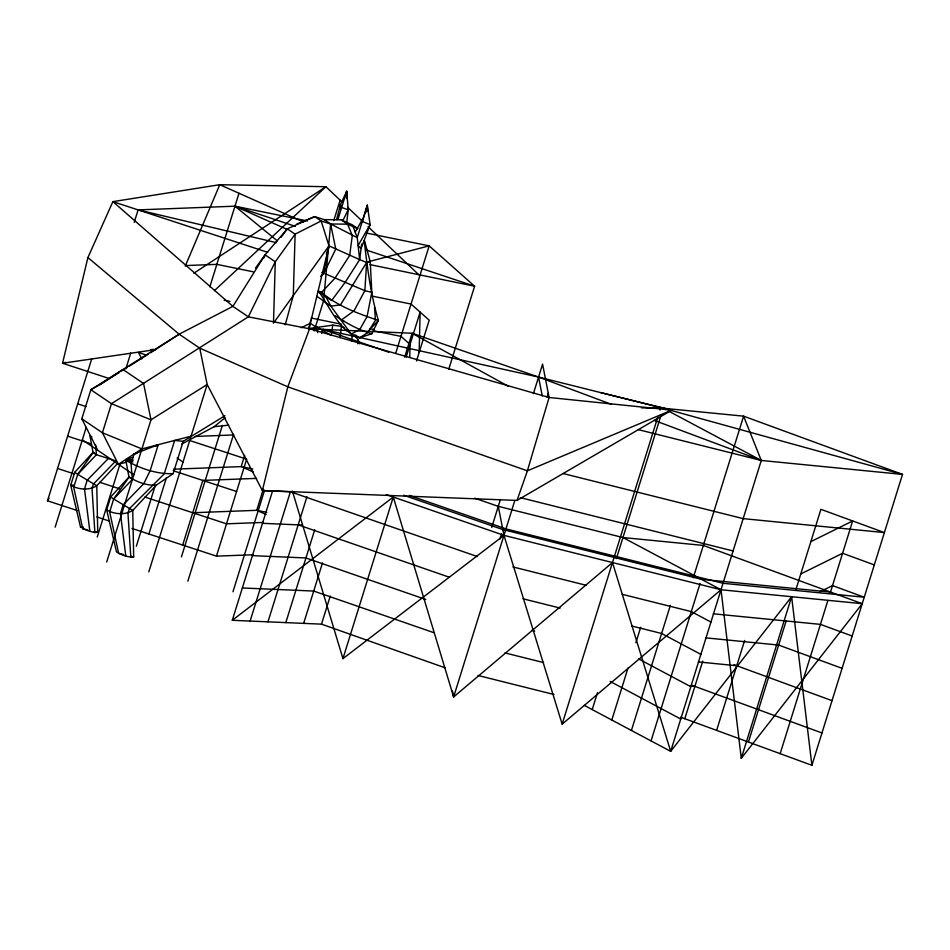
<?xml version="1.0" encoding="UTF-8"?>
<svg xmlns="http://www.w3.org/2000/svg" width="950" height="950" viewBox="0 0 950 950"><rect width="100%" height="100%" fill="white"/><g stroke="black" fill="none" stroke-linecap="round" stroke-linejoin="round"><path stroke-width="1.43" d="M346.536 198.467L346.702 191.318L340.504 204.559L336.573 219.628M409.747 357.414L410.056 344.434L400.971 336.371L373.445 330.742M419.152 352.497L420.126 312.111L406.125 357.081M273.481 323.154L275.286 261.761L295.118 234.151L321.147 220.982L330.636 223.986L357.236 237.607L359.67 259.623L345.135 282.376L331.586 300.604L319.354 292.315C330.671 308.738 339.245 330.944 359.527 337.856L371.806 333.723L378.373 320.435C370.726 294.476 367.223 267.401 364.23 240.552M357.675 343.71L357.972 339.637L354.433 335.065M362.152 222.122L367.306 205.283L370.132 224.627L361.071 248.532L358.114 245.516L370.132 224.627L362.271 221.445L362.401 219.391L355.205 232.144M314.213 330.909L323.558 300.901L330.636 223.986L324.199 219.628L314.711 216.612L296.792 224.058M346.702 223.013L348.234 209.784L346.702 191.318L337.891 219.604M340.064 337.689L341.43 326.313L332.773 325.137L309.106 328.546M351.642 341.311L352.486 334.198M364.456 240.504L370.239 261.725L366.629 262.473L359.67 259.623L361.629 244.114M339.946 208.917L340.504 204.559L341.668 207.48L348.234 209.784L342.986 220.341M332.773 325.137L331.158 335.433L317.098 327.026L313.31 328.415M309.249 329.009L310.65 320.304M365.952 212.289L367.306 205.283L367.579 210.829M370.239 261.725L371.818 292.339L367.08 316.564L359.872 329.401L351.179 334.079L330.897 306.173L325.791 296.673L319.141 291.175M342.273 202.208L325.921 186.711L219.783 184.704L112.884 201.638L87.911 257.569L62.546 363.244L108.894 378.421M285.226 324.805L293.301 295.557L295.118 234.151L287.268 228.831L265.074 254.838L255.526 268.054M345.919 193.966L346.702 191.318M77.081 510.483L47.5 500.793L91.711 358.863M134.223 222.359L138.106 209.891L234.971 206.186L307.432 220.994M97.802 450.336L81.807 418.808L90.867 389.726L179.146 334.198L232.893 306.363L265.074 254.838L275.286 261.761L248.342 316.837L111.471 403.679L102.41 432.772L118.406 464.301L126.576 462.187M55.159 527.131L86.201 427.476M91.972 436.988L89.906 435.599L93.017 452.378L74.741 472.304L70.716 485.236L80.572 527.286L83.077 527.867M114.582 460.489L96.449 454.706L93.195 452.414L77.746 474.347L73.72 487.267L82.709 528.734L89.87 531.371L94.881 532.546L97.743 532.273L96.769 485.771L117.527 463.541M125.946 368.529L130.756 353.067M97.244 537.047L120.068 463.79M224.996 415.684L183.231 441.322L173.102 473.67L156.441 485.034L132.727 510.423L133.689 556.938C127.716 557.531 121.564 554.954 116.518 551.938L106.661 509.901L110.687 496.969L128.963 477.043L125.863 460.263L133.261 460.109M156.441 485.034C146.965 485.961 137.109 481.959 129.141 477.078L113.691 498.999L109.666 511.931L118.655 553.399L123.666 554.574M106.685 562.044L150.979 419.817L143.581 383.491L122.966 369.526L99.453 384.916L119.427 372.353M110.687 496.969L113.691 498.999L132.394 479.37L131.017 463.754L134.081 454.041L158.246 444.695L150.195 470.547L143.842 483.586L123.144 504.925L120.448 513.594L125.816 556.035M209.843 286.853L238.996 193.254M136.325 546.262L155.242 485.533M148.889 534.007L166.393 477.791M148.77 571.959L207.171 384.489L199.761 348.163L179.146 334.198L87.911 257.569M264.207 257.64L265.074 254.838M182.673 545.074L202.813 480.427L256.607 478.384M181.426 556.89L222.383 425.374M187.862 581.163L233.605 434.281M244.696 455.359L241.193 466.604L173.434 469.193M131.991 528.473L216.458 556.13L246.667 459.171L188.943 440.266M333.759 220.578L340.124 200.165M326.408 254.184L328.997 245.872L321.147 220.982L314.711 216.612L287.268 228.831L281.176 237.239M263.281 489.238L256.714 510.316L192.743 512.751M232.952 591.791L264.575 490.247M444.992 667.767L321.504 624.15L232.287 620.291L272.555 490.996M321.587 333.545L322.881 329.389L538.555 377.067L663.219 408.251L902.5 474.406L811.894 765.296L680.651 717.203M367.306 205.283L357.236 237.607L353.162 226.682M250.123 621.062L290.391 491.767L477.411 556.569M267.971 621.834L306.933 496.755M285.819 622.606L314.699 529.851M303.656 623.378L322.478 562.946M395.723 353.234L429.162 245.86L366.843 233.13M321.504 624.15L330.256 596.042M404.664 357.141L412.11 333.248L538.555 377.067L611.467 404.367M416.516 360.929L429.21 320.174L411.041 304.048L371.913 296.056M474.668 498.168L498.287 506.35L622.951 537.534L721.014 589.748L741.285 758.326L862.232 603.689L721.014 589.748L503.963 535.361L342.95 658.623L393.288 497.016L232.287 620.291M448.792 369.134L474.608 286.211L429.162 245.86L368.493 261.678M491.72 527.44L500.412 499.522M533.378 393.692L542.581 364.135L549.1 397.492L527.393 470.82L517.038 500.424L262.366 490.556L207.171 384.489L150.979 419.817L111.471 403.679L90.867 389.726L98.23 385.605M499.759 539.398L501.517 533.781M514.722 500.793L453.625 696.967L393.288 497.016M547.046 397.029L548.257 393.146M498.287 506.35L503.963 535.361L562.151 724.161L657.839 416.931M659.965 410.127L660.808 407.407M616.384 558.624L661.034 415.281M592.218 709.579L597.467 692.716M611.812 720.017L628.009 668.016M635.883 642.722L640.704 627.261M631.418 730.455L670.367 605.376M693.262 577.766L743.601 416.159L902.5 474.406L761.283 460.453L638.471 429.685M651.047 740.905L700.067 583.502M684.807 718.722L702.751 661.105M716.621 730.384L744.634 640.443M741.285 758.326L791.623 596.719L811.894 765.296M748.434 742.033L786.078 621.181M795.803 589.95L820.919 509.319L884.379 532.582L743.161 518.629L563.231 473.551M780.164 753.671L827.877 600.495M308.299 328.664L310.353 323.261L328.997 245.872L359.67 259.623M185.25 266.119L219.783 184.704L303.608 222.039M47.5 500.793L49.02 498.275M274.336 321.955L328.997 245.872L323.689 273.553L320.518 276.545M791.623 596.719L670.676 751.355L584.369 705.411M371.901 327.346L378.373 320.435C358.827 313.821 337.511 306.28 321.611 292.351L317.656 291.448M321.611 292.351L335.041 278.101L349.695 255.408L352.296 235.517L347.593 224.164L341.157 219.794L324.199 219.628M74.741 472.304L77.746 474.347L96.449 454.706L95.57 444.766M115.912 460.809L93.468 484.025L92.008 488.371L94.881 532.546M107.896 458.921L87.198 480.261L84.491 488.929L89.87 531.371M214.451 290.605L325.921 186.711L193.812 273.244M562.151 724.161L721.014 589.748M321.421 275.441L323.689 273.553L335.766 249.114L330.636 223.986L347.593 224.164L357.628 228.701M181.783 443.994L214.118 426.728L225.138 417.715M150.646 352.723L179.146 334.198M118.406 464.301L141.918 448.911L191.057 436.204M156.002 446.156L158.246 444.695M121.933 370.785L126.92 367.638M129.426 366.071L148.153 354.291M517.038 500.424L671.828 410.115L600.887 392.659M810.849 541.643L852.649 520.956L830.502 592.064L701.385 579.286L502.823 529.566L403.738 495.235M800.779 573.966L842.579 553.268L874.309 564.906M820.289 591.648L832.509 585.592L864.239 597.229L723.033 583.276L505.97 528.901L409.308 495.413M301.257 327.738L310.353 323.261L315.507 326.753M65.372 362.342L62.546 363.244L155.634 349.588M134.081 454.041L136.8 453.34M133.036 457.413L126.231 459.183L131.907 459.776M214.118 426.728L228.713 425.149M80.572 527.286L83.434 527.013M73.245 485.07L70.716 485.236C78.126 489.666 89.264 490.663 96.769 485.771L77.746 474.347M186.022 265.549L216.849 264.361L253.08 271.771M150.836 349.517L153.793 349.41M195.284 436.418L233.581 434.957M263.221 522.441L226.527 523.818L144.875 497.064M216.458 556.13L253.163 554.764M173.102 473.67C156.703 474.228 139.828 468.504 125.863 460.263L132.869 461.914M641.476 407.859L663.219 408.251L743.601 416.159L761.283 460.453L670.676 751.355L612.489 562.554L453.625 696.967L452.485 691.172M293.146 491.886L262.366 490.556L287.814 386.828L309.558 328.807L412.11 333.248L508.012 386.116M262.485 523.319L302.29 525.041M252.415 555.643L305.947 557.959L425.766 599.474M242.345 587.967L313.726 591.054L433.984 632.724M622.951 537.534L703.321 545.442L862.232 603.689M713.319 613.795L820.432 624.376L852.162 636.013M705.494 637.83L778.632 645.074L842.092 668.337M698.369 661.936L736.749 665.736M690.46 685.959L694.866 686.399M183.231 441.322L174.658 440.444L164.219 473.848L129.414 508.689L127.953 513.036L130.827 557.211M370.049 328.843L373.92 329.436M224.176 300.236L229.971 301.423M311.125 318.012L341.561 324.223M370.013 264.623L474.608 286.211L365.726 249.85M252.771 468.979L241.193 466.604L253.317 471.996M266.808 512.394L256.714 510.316L266.142 514.52M371.806 333.723C358.625 330.113 346.394 323.036 334.97 315.626M371.818 292.339L364.859 290.7L321.86 272.329M93.195 452.414L96.449 454.706M129.141 477.078L132.394 479.37M82.709 528.734L87.721 529.91M93.991 531.394L97.743 532.273M131.183 556.356L133.689 556.938M138.106 209.891L276.45 242.678M520.327 497.646L733.091 550.952M512.905 566.936L586.281 585.307M622.25 594.32L691.315 611.61L710.944 622.06M522.999 598.785L560.156 608.083M631.607 625.967L661.616 633.484L700.886 654.384M531.846 630.313L534.707 631.038M504.949 652.911L543.602 662.578M478.088 675.498L553.992 694.498M267.639 252.32L112.884 201.638L232.893 306.363L248.342 316.837L309.558 328.807L549.1 397.492L671.828 410.115L527.393 470.82L287.814 386.828L199.761 348.163M146.514 355.122L138.391 352.474L141.906 358.898M77.698 403.833L86.153 406.6M67.64 436.145L91.58 443.994M173.244 470.737L236.598 491.494M57.57 468.469L74.468 474.003M99.821 482.315L119.534 488.763M96.793 516.942L109.464 521.087M277.329 240.884L234.971 206.186L295.426 226.373M322.881 329.389L388.728 352.201M386.282 494.594L503.963 535.361M298.169 524.863L449.362 577.256M733.982 664.715L832.034 700.661M692.111 685.377L821.964 732.972M654.419 420.446L761.283 460.453L668.444 411.029M141.918 448.911L102.41 432.772L81.807 418.808M234.971 206.186L287.47 229.567M341.157 219.794L352.296 224.841L357.663 228.475M343.9 321.112L341.418 319.984L354.053 310.816L364.859 290.7L366.629 262.473L340.516 304.843L330.897 306.173L324.449 301.815L323.57 299.25M344.731 329.721L347.118 330.802M663.219 408.251L665.831 409.64M638.483 658.849L690.816 686.707M610.126 681.435L680.746 719.031M341.43 326.313L343.924 327.75M113.691 498.999L132.727 510.423C125.21 515.327 114.071 514.33 106.661 509.901M316.837 296.341L323.558 300.901M355.241 334.946L359.527 337.856L367.579 332.738L375.44 320.34L374.549 307.479M177.056 458.031L183.006 462.068M82.341 439.862L133.867 474.774M347.652 207.314L362.734 221.599M368.113 226.706L418.724 274.681M359.551 343.686L357.972 339.637L359.1 343.556M292.386 491.067L342.95 658.623M538.555 377.067L542.248 395.924M317.098 327.026L317.68 332.702"/></g></svg>
